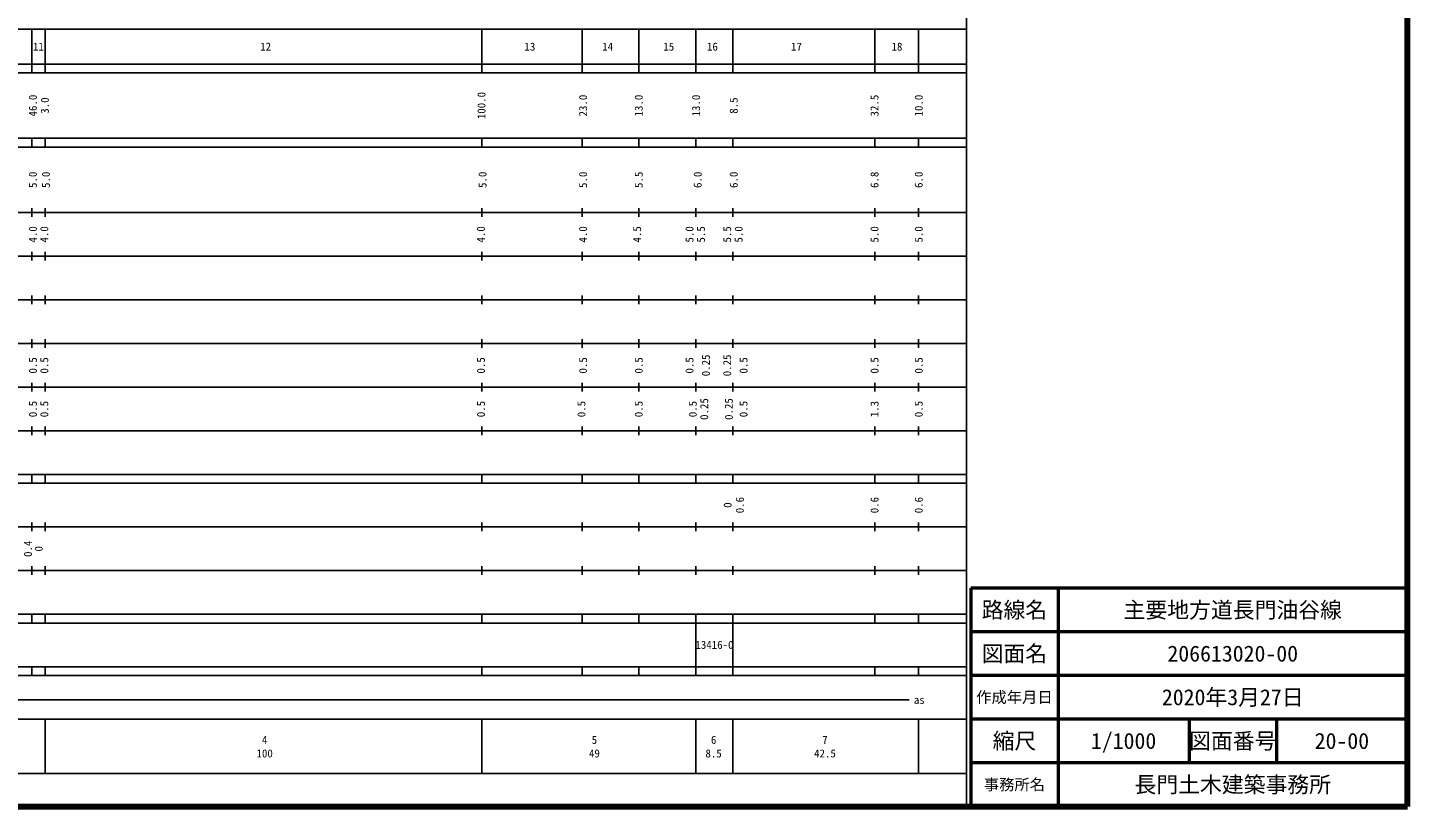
# Model space of a CAD drawing. Units: millimetres on the paper, enlarged 1000 times. Extents: x 40000 to 680000, y 20000 to 380000.
# Drawn here: x 363994 to 680000, y 20000 to 198357 of the extents above; entities that cross this region are included whole.
import ezdxf
from ezdxf.enums import TextEntityAlignment as Align

# ---------------------------------------------------------------- set-up
doc = ezdxf.new("R2010")
doc.units = ezdxf.units.MM
doc.header["$LTSCALE"] = 1000
for name, color, linetype, lineweight in [('M-TTL', 2, 'Continuous', 140), ('M-TTL-BAND', 7, 'Continuous', 25), ('M-TTL-FRAM', 2, 'Continuous', 50), ('M-TTL-LINE', 7, 'Continuous', 50), ('M-TTL-TXT', 7, 'Continuous', 13)]:
    doc.layers.add(name, color=color, linetype=linetype, lineweight=lineweight)
doc.styles.add('ＭＳ ゴシック', font='')
doc.styles.get('ＭＳ ゴシック').set_extended_font_data('MS Gothic')

msp = doc.modelspace()

# ---------------------------------------------------------------- linework, layer by layer
at = {"layer": 'M-TTL'}
for p, q in [((680000, 20000), (680000, 380000)), ((40000, 20000), (680000, 20000))]:
    msp.add_line(p, q, dxfattribs=at)
at = {"layer": 'M-TTL-BAND'}
for p, q in [((579000, 20000), (579000, 370000)), ((68000, 198000), (579000, 198000)), ((365000, 198000), (365000, 188000)), ((368000, 198000), (368000, 188000)), ((468000, 198000), (468000, 188000)), ((491000, 198000), (491000, 188000)), ((504000, 198000), (504000, 188000)), ((517000, 198000), (517000, 188000)), ((525500, 198000), (525500, 188000)), ((558000, 198000), (558000, 188000)), ((568000, 198000), (568000, 188000)), ((40000, 190000), (579000, 190000)), ((40000, 188000), (579000, 188000)), ((40000, 173000), (579000, 173000)), ((40000, 171000), (579000, 171000)), ((365000, 173000), (365000, 171000)), ((368000, 171000), (368000, 173000)), ((468000, 171000), (468000, 173000)), ((491000, 173000), (491000, 171000)), ((504000, 173000), (504000, 171000)), ((517000, 173000), (517000, 171000)), ((525500, 173000), (525500, 171000)), ((558000, 173000), (558000, 171000)), ((568000, 171000), (568000, 173000)), ((40000, 156000), (579000, 156000)), ((365000, 157000), (365000, 155000)), ((368000, 155000), (368000, 157000)), ((468000, 155000), (468000, 157000)), ((491000, 157000), (491000, 155000)), ((504000, 157000), (504000, 155000)), ((517000, 157000), (517000, 155000)), ((525500, 157000), (525500, 155000)), ((558000, 157000), (558000, 155000)), ((568000, 155000), (568000, 157000)), ((46000, 146000), (579000, 146000)), ((365000, 147000), (365000, 145000)), ((368000, 145000), (368000, 147000)), ((468000, 145000), (468000, 147000)), ((491000, 147000), (491000, 145000)), ((504000, 147000), (504000, 145000)), ((517000, 147000), (517000, 145000)), ((525500, 147000), (525500, 145000)), ((558000, 147000), (558000, 145000)), ((568000, 145000), (568000, 147000)), ((52000, 136000), (579000, 136000)), ((365000, 137000), (365000, 135000)), ((368000, 135000), (368000, 137000)), ((468000, 135000), (468000, 137000)), ((491000, 137000), (491000, 135000)), ((504000, 137000), (504000, 135000)), ((517000, 137000), (517000, 135000)), ((525500, 137000), (525500, 135000)), ((558000, 137000), (558000, 135000)), ((568000, 135000), (568000, 137000)), ((365000, 127000), (365000, 125000)), ((368000, 125000), (368000, 127000)), ((468000, 125000), (468000, 127000)), ((491000, 127000), (491000, 125000)), ((504000, 127000), (504000, 125000)), ((517000, 127000), (517000, 125000)), ((525500, 127000), (525500, 125000)), ((558000, 127000), (558000, 125000)), ((568000, 125000), (568000, 127000)), ((46000, 126000), (579000, 126000)), ((365000, 117000), (365000, 115000)), ((368000, 115000), (368000, 117000)), ((468000, 115000), (468000, 117000)), ((491000, 117000), (491000, 115000)), ((504000, 117000), (504000, 115000)), ((517000, 117000), (517000, 115000)), ((525500, 117000), (525500, 115000)), ((558000, 117000), (558000, 115000)), ((568000, 115000), (568000, 117000)), ((52000, 116000), (579000, 116000)), ((46000, 106000), (579000, 106000)), ((365000, 107000), (365000, 105000)), ((368000, 105000), (368000, 107000)), ((468000, 105000), (468000, 107000)), ((491000, 107000), (491000, 105000)), ((504000, 107000), (504000, 105000)), ((517000, 107000), (517000, 105000)), ((525500, 107000), (525500, 105000)), ((558000, 107000), (558000, 105000)), ((568000, 105000), (568000, 107000)), ((40000, 96000), (579000, 96000)), ((365000, 96000), (365000, 94000)), ((368000, 94000), (368000, 96000)), ((468000, 94000), (468000, 96000)), ((491000, 96000), (491000, 94000)), ((504000, 96000), (504000, 94000)), ((517000, 96000), (517000, 94000)), ((525500, 96000), (525500, 94000)), ((558000, 96000), (558000, 94000)), ((568000, 94000), (568000, 96000)), ((40000, 94000), (579000, 94000)), ((49000, 84000), (579000, 84000)), ((365000, 85000), (365000, 83000)), ((368000, 83000), (368000, 85000)), ((468000, 83000), (468000, 85000)), ((491000, 85000), (491000, 83000)), ((504000, 85000), (504000, 83000)), ((517000, 85000), (517000, 83000)), ((525500, 85000), (525500, 83000)), ((558000, 85000), (558000, 83000)), ((568000, 83000), (568000, 85000)), ((40000, 74000), (579000, 74000)), ((365000, 75000), (365000, 73000)), ((368000, 73000), (368000, 75000)), ((468000, 73000), (468000, 75000)), ((491000, 75000), (491000, 73000)), ((504000, 75000), (504000, 73000)), ((517000, 75000), (517000, 73000)), ((525500, 75000), (525500, 73000)), ((558000, 75000), (558000, 73000)), ((568000, 73000), (568000, 75000)), ((40000, 64000), (579000, 64000)), ((365000, 64000), (365000, 62000)), ((368000, 62000), (368000, 64000)), ((468000, 62000), (468000, 64000)), ((491000, 64000), (491000, 62000)), ((504000, 64000), (504000, 62000)), ((517000, 64000), (517000, 52000)), ((525500, 64000), (525500, 52000)), ((558000, 64000), (558000, 62000)), ((568000, 62000), (568000, 64000)), ((40000, 62000), (579000, 62000)), ((40000, 52000), (579000, 52000)), ((365000, 52000), (365000, 50000)), ((368000, 50000), (368000, 52000)), ((468000, 50000), (468000, 52000)), ((491000, 52000), (491000, 50000)), ((504000, 52000), (504000, 50000)), ((517000, 52000), (517000, 50000)), ((525500, 52000), (525500, 50000)), ((558000, 52000), (558000, 50000)), ((568000, 50000), (568000, 52000)), ((40000, 50000), (579000, 50000)), ((70805, 44406), (565903, 44406)), ((40000, 40000), (579000, 40000)), ((368000, 40000), (368000, 27500)), ((468000, 40000), (468000, 27500)), ((517000, 40000), (517000, 27500)), ((525500, 40000), (525500, 27500)), ((568000, 40000), (568000, 27500)), ((68000, 27500), (579000, 27500))]:
    msp.add_line(p, q, dxfattribs=at)
at = {"layer": 'M-TTL-FRAM'}
for p, q in [((680000, 70000), (580000, 70000)), ((580000, 70000), (580000, 20000))]:
    msp.add_line(p, q, dxfattribs=at)
at = {"layer": 'M-TTL-LINE'}
for p, q in [((600000, 70000), (600000, 20000)), ((680000, 60000), (580000, 60000)), ((680000, 50000), (580000, 50000)), ((680000, 40000), (580000, 40000)), ((630000, 40000), (630000, 30000)), ((650000, 40000), (650000, 30000)), ((680000, 30000), (580000, 30000))]:
    msp.add_line(p, q, dxfattribs=at)

# ---------------------------------------------------------------- texts
at = {"layer": 'M-TTL-BAND', "style": 'ＭＳ ゴシック'}
for s, p in [('11', (366479, 194000)), ('12', (418513, 194000)), ('13', (479027, 194000)), ('14', (496842, 194000)), ('15', (510843, 194000)), ('16', (520843, 194000)), ('17', (540094, 194000)), ('18', (563095, 194000)), ('13416-0', (521295, 57000)), ('as', (568201, 44406)), ('4', (418288, 35238)), ('5', (493807, 35238)), ('6', (521109, 35238)), ('7', (546612, 35238)), ('100', (418288, 32131)), ('49', (493807, 32131)), ('8.5', (521109, 32131)), ('42.5', (546612, 32131))]:
    msp.add_text(s, height=1833, dxfattribs=at).set_placement(p, align=Align.MIDDLE_CENTER)
for s, p in [('100.0', (467936, 180500)), ('46.0', (365195, 180500)), ('3.0', (367936, 180500)), ('23.0', (491200, 180500)), ('13.0', (503950, 180500)), ('13.0', (517076, 180500)), ('8.5', (525701, 180500)), ('32.5', (557952, 180500)), ('10.0', (568078, 180500)), ('5.0', (365195, 163500)), ('5.0', (368185, 163500)), ('5.0', (468185, 163500)), ('5.0', (491200, 163500)), ('5.5', (503950, 163500)), ('6.0', (517451, 163500)), ('6.0', (525701, 163500)), ('6.8', (557952, 163500)), ('6.0', (568078, 163500)), ('4.0', (365195, 151000)), ('4.0', (367810, 151000)), ('4.0', (467810, 151000)), ('4.0', (491200, 151000)), ('4.5', (503575, 151000)), ('5.0', (515576, 151000)), ('5.5', (518201, 151000)), ('5.5', (524201, 151000)), ('5.0', (526826, 151000)), ('5.0', (557952, 151000)), ('5.0', (568078, 151000)), ('0.25', (519326, 121000)), ('0.25', (524201, 121000)), ('0.5', (365195, 121000)), ('0.5', (367810, 121000)), ('0.5', (467810, 121000)), ('0.5', (491200, 121000)), ('0.5', (503950, 121000)), ('0.5', (515576, 121000)), ('0.5', (527951, 121000)), ('0.5', (557952, 121000)), ('0.5', (568078, 121000)), ('0.5', (365195, 111000)), ('0.5', (367810, 111000)), ('0.5', (467810, 111000)), ('0.5', (490825, 111000)), ('0.5', (503950, 111000)), ('0.5', (516326, 111000)), ('0.25', (518951, 111000)), ('0.25', (524576, 111000)), ('0.5', (527951, 111000)), ('1.3', (557952, 111000)), ('0.5', (568078, 111000)), ('0', (524312, 89000)), ('0.6', (527100, 89000)), ('0.6', (557952, 89000)), ('0.6', (568078, 89000)), ('0.4', (364070, 79000)), ('0', (366533, 79000))]:
    msp.add_text(s, height=1833, rotation=90, dxfattribs=at).set_placement(p, align=Align.MIDDLE_CENTER)
at = {"layer": 'M-TTL-TXT', "style": 'ＭＳ ゴシック'}
for s, height, p in [('路線名', 3666, (590000, 65000)), ('主要地方道長門油谷線', 3666, (640000, 65000)), ('図面名', 3666, (590000, 55000)), ('206613020-00', 3666, (640000, 55000)), ('作成年月日', 2566, (590000, 45000)), ('2020年3月27日', 3666, (640000, 45000)), ('縮尺', 3666, (590000, 35000)), ('1/1000', 3666, (615000, 35000)), ('図面番号', 3666, (640000, 35000)), ('20-00', 3666, (665000, 35000)), ('事務所名', 2566, (590000, 25000)), ('長門土木建築事務所', 3666, (640000, 25000))]:
    msp.add_text(s, height=height, dxfattribs=at).set_placement(p, align=Align.MIDDLE_CENTER)

doc.saveas('drawing.dxf')
